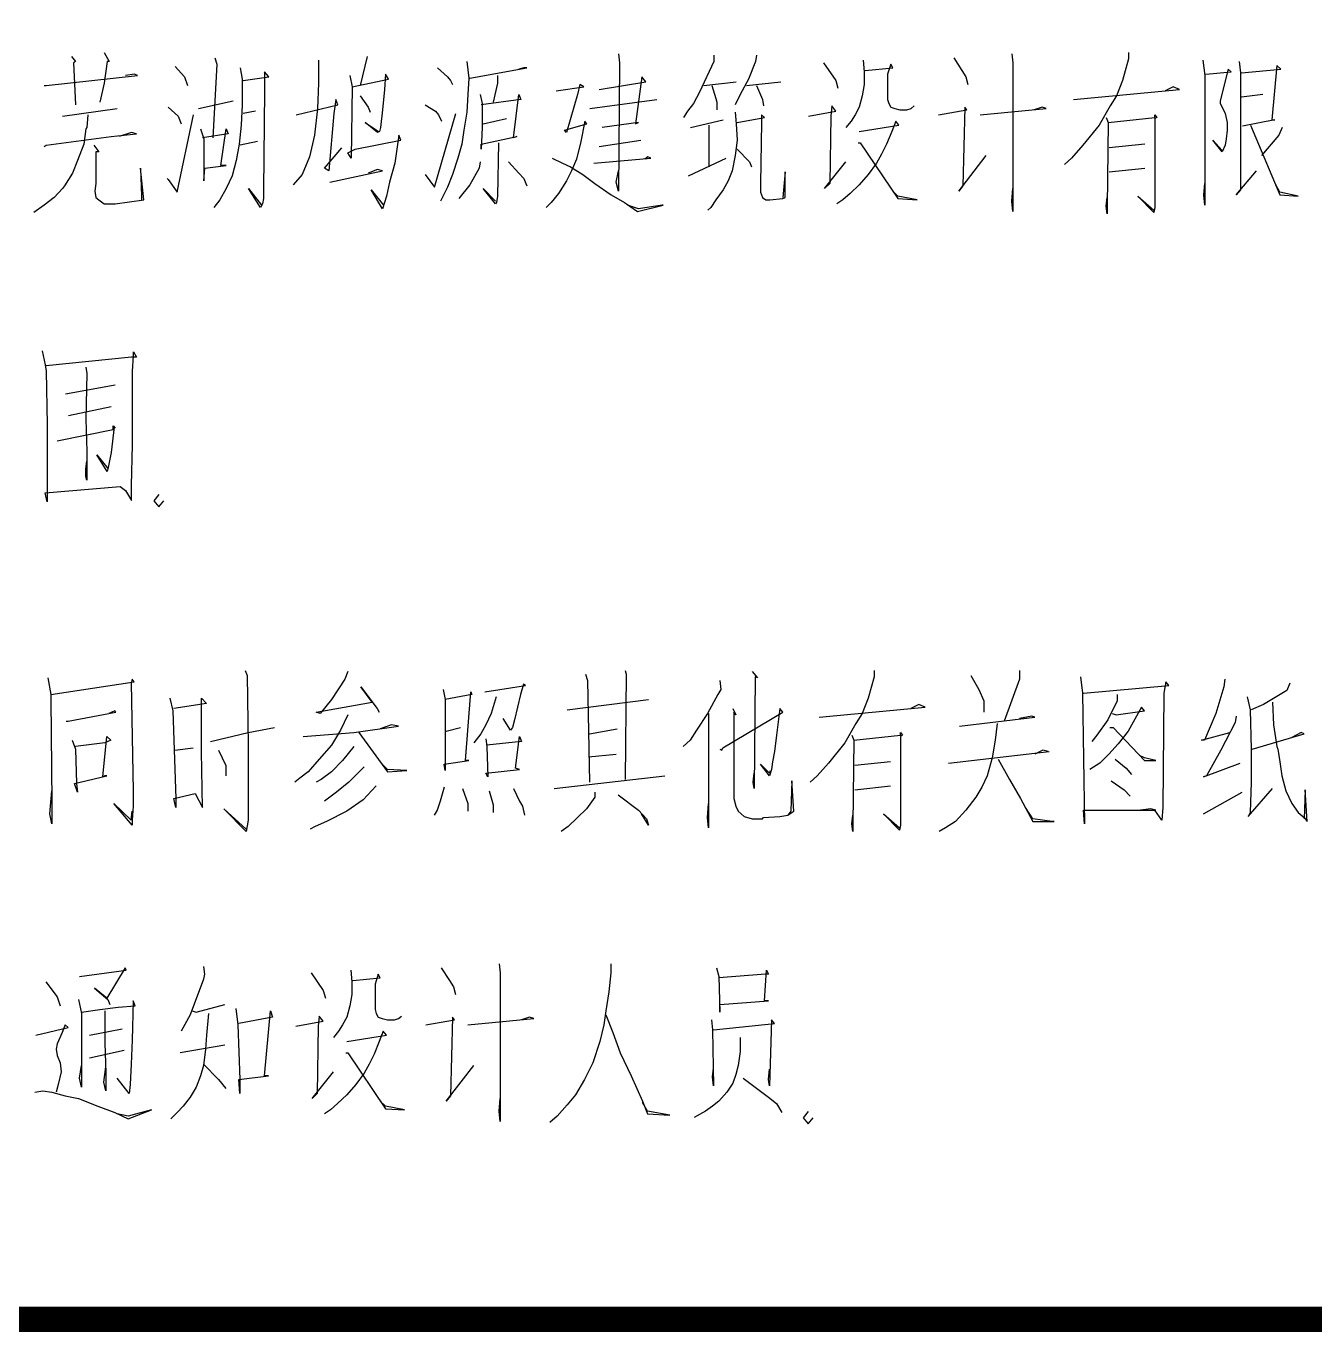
# Model space of a CAD drawing. Extents: x 5412679 to 5683609, y 301830 to 763830.
# Drawn here: x 5662109 to 5663387, y 329808 to 331103 of the extents above; entities that cross this region are included whole.
import ezdxf

# ---------------------------------------------------------------- set-up
doc = ezdxf.new("R2010")
doc.units = 0
doc.header["$LTSCALE"] = 1000
doc.header["$MEASUREMENT"] = 0
doc.layers.add('$dl$', color=255, linetype='Continuous')
doc.layers.add('PUB_TITLE', color=4, linetype='Continuous')

# ---------------------------------------------------------------- blocks, each defined once
blk = doc.blocks.new('sdg456sdhfdgh')
at = {"layer": 'PUB_TITLE'}
for p, q in [((3125405.8, 782326.5), (3125413.9, 782316.4)), ((3125413.9, 782316.4), (3125409.8, 782313.9)), ((3125470.3, 782334), (3125480.4, 782316.4)), ((3125476.4, 782316.4), (3125470.3, 782273.6)), ((3125480.4, 782316.4), (3125476.4, 782316.4)), ((3125690, 782324), (3125694.1, 782311.4)), ((3125895.6, 782318.9), (3125895.6, 782273.6)), ((3125992.4, 782326.5), (3125978.3, 782268.5)), ((3126189.9, 782316.4), (3126194, 782283.6)), ((3126490.3, 782331.5), (3126492.3, 782313.9)), ((3126679.8, 782316.4), (3126651.5, 782255.9)), ((3126679.8, 782329), (3126679.8, 782316.4)), ((3126762.4, 782316.4), (3126748.3, 782281.1)), ((3126764.4, 782329), (3126762.4, 782316.4)), ((3126976.1, 782318.9), (3126978.1, 782296.2)), ((3127155.5, 782324), (3127171.6, 782298.8)), ((3127270.4, 782331.5), (3127272.4, 782313.9)), ((3127502.2, 782321.4), (3127490.1, 782278.6)), ((3127502.2, 782334), (3127502.2, 782321.4)), ((3127649.3, 782318.9), (3127653.4, 782288.7)), ((3127721.9, 782316.4), (3127723.9, 782293.7)), ((3125409.8, 782313.9), (3125413.9, 782230.7)), ((3125530.8, 782291.2), (3125512.6, 782288.7)), ((3125536.8, 782288.7), (3125530.8, 782291.2)), ((3125611.4, 782306.3), (3125629.6, 782286.2)), ((3125694.1, 782311.4), (3125686, 782165.2)), ((3125740.4, 782303.8), (3125744.4, 782281.1)), ((3125788.8, 782296.2), (3125788.8, 782258.4)), ((3125796.9, 782286.2), (3125788.8, 782296.2)), ((3126028.7, 782291.2), (3126026.7, 782261)), ((3126034.7, 782281.1), (3126028.7, 782291.2)), ((3126131.5, 782303.8), (3126151.6, 782286.2)), ((3126196, 782283.6), (3126308.9, 782303.8)), ((3126302.8, 782303.8), (3126292.7, 782301.3)), ((3126308.9, 782303.8), (3126302.8, 782303.8)), ((3126492.3, 782313.9), (3126490.3, 782059.4)), ((3126897.5, 782313.9), (3126921.6, 782278.6)), ((3126978.1, 782296.2), (3126978.1, 782271)), ((3126980.1, 782298.8), (3127034.5, 782303.8)), ((3127030.5, 782311.4), (3127024.4, 782291.2)), ((3127024.4, 782291.2), (3127024.4, 782273.6)), ((3127034.5, 782303.8), (3127030.5, 782311.4)), ((3127171.6, 782298.8), (3127179.7, 782286.2)), ((3127272.4, 782313.9), (3127272.4, 782019.1)), ((3127655.4, 782291.2), (3127705.8, 782296.2)), ((3127699.7, 782301.3), (3127683.6, 782238.3)), ((3127705.8, 782296.2), (3127699.7, 782301.3)), ((3127723.9, 782293.7), (3127723.9, 782061.9)), ((3127725.9, 782293.7), (3127804.5, 782301.3)), ((3127796.5, 782308.8), (3127786.4, 782200.5)), ((3127804.5, 782301.3), (3127796.5, 782308.8)), ((3125351.4, 782268.5), (3125355.4, 782268.5)), ((3125355.4, 782268.5), (3125536.8, 782288.7)), ((3125470.3, 782273.6), (3125462.2, 782235.8)), ((3125629.6, 782286.2), (3125635.6, 782268.5)), ((3125744.4, 782281.1), (3125744.4, 782230.7)), ((3125746.5, 782278.6), (3125796.9, 782286.2)), ((3125895.6, 782273.6), (3125893.6, 782223.2)), ((3125958.1, 782288.7), (3125962.1, 782266)), ((3125962.1, 782266), (3125960.1, 782124.9)), ((3125962.1, 782266), (3126034.7, 782281.1)), ((3126151.6, 782286.2), (3126157.7, 782278.6)), ((3126157.7, 782278.6), (3126161.7, 782271)), ((3126194, 782283.6), (3126191.9, 782250.9)), ((3126250.4, 782273.6), (3126242.3, 782235.8)), ((3126250.4, 782288.7), (3126250.4, 782273.6)), ((3126367.3, 782258.4), (3126421.7, 782266)), ((3126413.7, 782271), (3126409.6, 782250.9)), ((3126421.7, 782266), (3126413.7, 782271)), ((3126452, 782261), (3126544.7, 782276.1)), ((3126536.6, 782286.2), (3126524.5, 782192.9)), ((3126544.7, 782276.1), (3126536.6, 782286.2)), ((3126659.6, 782268.5), (3126724.1, 782276.1)), ((3126675.7, 782268.5), (3126683.8, 782243.3)), ((3126748.3, 782281.1), (3126732.2, 782250.9)), ((3126744.3, 782268.5), (3126812.8, 782276.1)), ((3126764.4, 782268.5), (3126776.5, 782240.8)), ((3126921.6, 782278.6), (3126925.7, 782263.5)), ((3126978.1, 782271), (3126974.1, 782248.4)), ((3127024.4, 782273.6), (3127024.4, 782258.4)), ((3127179.7, 782286.2), (3127183.7, 782271)), ((3127490.1, 782278.6), (3127478, 782248.4)), ((3127590.9, 782266), (3127574.7, 782258.4)), ((3127603, 782261), (3127590.9, 782266)), ((3127653.4, 782288.7), (3127653.4, 782031.7)), ((3125657.8, 782223.2), (3125726.3, 782238.3)), ((3125788.8, 782258.4), (3125786.8, 782061.9)), ((3125929.9, 782240.8), (3125925.9, 782213.1)), ((3125933.9, 782230.7), (3125929.9, 782240.8)), ((3125978.3, 782248.4), (3125994.4, 782225.7)), ((3126026.7, 782261), (3126022.6, 782220.6)), ((3126191.9, 782250.9), (3126189.9, 782215.6)), ((3126216.1, 782250.9), (3126220.2, 782233.2)), ((3126296.8, 782240.8), (3126218.1, 782230.7)), ((3126282.7, 782165.2), (3126292.7, 782250.9)), ((3126292.7, 782250.9), (3126296.8, 782240.8)), ((3126409.6, 782250.9), (3126387.5, 782175.3)), ((3126433.8, 782223.2), (3126566.9, 782240.8)), ((3126651.5, 782255.9), (3126639.4, 782233.2)), ((3126683.8, 782243.3), (3126685.8, 782235.8)), ((3126732.2, 782250.9), (3126722.1, 782230.7)), ((3126776.5, 782240.8), (3126778.5, 782228.2)), ((3126974.1, 782248.4), (3126968, 782225.7)), ((3127024.4, 782258.4), (3127024.4, 782240.8)), ((3127024.4, 782240.8), (3127026.5, 782233.2)), ((3127393.3, 782240.8), (3127603, 782261)), ((3127478, 782248.4), (3127465.9, 782228.2)), ((3127683.6, 782238.3), (3127683.6, 782233.2)), ((3127768.3, 782250.9), (3127725.9, 782245.8)), ((3125387.7, 782208), (3125496.5, 782223.2)), ((3125597.3, 782225.7), (3125617.5, 782208)), ((3125744.4, 782230.7), (3125742.4, 782190.4)), ((3125770.7, 782218.1), (3125746.5, 782213.1)), ((3125851.3, 782210.6), (3125933.9, 782230.7)), ((3125893.6, 782223.2), (3125887.6, 782170.3)), ((3125925.9, 782213.1), (3125915.8, 782099.7)), ((3125994.4, 782225.7), (3125998.4, 782215.6)), ((3126022.6, 782220.6), (3126018.6, 782185.4)), ((3126107.3, 782230.7), (3126127.4, 782218.1)), ((3126125.4, 782066.9), (3126167.8, 782213.1)), ((3126127.4, 782218.1), (3126133.5, 782210.6)), ((3126189.9, 782215.6), (3126183.9, 782180.3)), ((3126220.2, 782233.2), (3126220.2, 782185.4)), ((3126627.3, 782218.1), (3126619.3, 782205.5)), ((3126639.4, 782233.2), (3126627.3, 782218.1)), ((3126685.8, 782235.8), (3126685.8, 782220.6)), ((3126722.1, 782215.6), (3126724.1, 782192.9)), ((3126867.2, 782208), (3126921.6, 782218.1)), ((3126913.6, 782228.2), (3126911.6, 782208)), ((3126921.6, 782218.1), (3126913.6, 782228.2)), ((3126968, 782225.7), (3126959.9, 782210.6)), ((3127026.5, 782233.2), (3127030.5, 782225.7)), ((3127030.5, 782225.7), (3127038.6, 782223.2)), ((3127038.6, 782223.2), (3127048.6, 782220.6)), ((3127048.6, 782220.6), (3127062.7, 782220.6)), ((3127062.7, 782220.6), (3127070.8, 782223.2)), ((3127070.8, 782223.2), (3127076.9, 782228.2)), ((3127125.2, 782210.6), (3127181.7, 782220.6)), ((3127177.6, 782225.7), (3127173.6, 782069.5)), ((3127181.7, 782220.6), (3127177.6, 782225.7)), ((3127207.9, 782210.6), (3127338.9, 782223.2)), ((3127330.8, 782225.7), (3127314.7, 782220.6)), ((3127338.9, 782223.2), (3127330.8, 782225.7)), ((3127465.9, 782228.2), (3127443.7, 782190.4)), ((3127683.6, 782233.2), (3127687.6, 782225.7)), ((3127687.6, 782225.7), (3127693.7, 782213.1)), ((3127693.7, 782213.1), (3127697.7, 782195.4)), ((3125438.1, 782210.6), (3125436, 782185.4)), ((3125615.4, 782056.9), (3125647.7, 782210.6)), ((3125617.5, 782208), (3125623.5, 782192.9)), ((3125742.4, 782190.4), (3125738.4, 782152.6)), ((3125988.4, 782195.4), (3126014.6, 782177.8)), ((3126012.5, 782175.3), (3125988.4, 782195.4)), ((3126133.5, 782210.6), (3126139.5, 782198)), ((3126222.2, 782192.9), (3126268.5, 782203)), ((3126383.4, 782180.3), (3126427.8, 782192.9)), ((3126423.8, 782198), (3126415.7, 782157.7)), ((3126427.8, 782192.9), (3126423.8, 782198)), ((3126530.6, 782195.4), (3126458, 782185.4)), ((3126524.5, 782192.9), (3126530.6, 782195.4)), ((3126633.4, 782185.4), (3126697.9, 782200.5)), ((3126669.7, 782190.4), (3126669.7, 782107.3)), ((3126724.1, 782192.9), (3126726.1, 782160.2)), ((3126726.1, 782195.4), (3126780.5, 782205.5)), ((3126774.5, 782195.4), (3126772.5, 782074.5)), ((3126774.5, 782210.6), (3126774.5, 782195.4)), ((3126780.5, 782205.5), (3126774.5, 782210.6)), ((3126911.6, 782208), (3126909.6, 782074.5)), ((3126951.9, 782198), (3126941.8, 782185.4)), ((3126959.9, 782210.6), (3126951.9, 782198)), ((3126968, 782177.8), (3127046.6, 782190.4)), ((3127040.6, 782198), (3127032.5, 782177.8)), ((3127046.6, 782190.4), (3127040.6, 782198)), ((3127443.7, 782190.4), (3127411.5, 782150.1)), ((3127457.8, 782205.5), (3127461.9, 782195.4)), ((3127461.9, 782195.4), (3127459.9, 782029.1)), ((3127461.9, 782195.4), (3127554.6, 782205.5)), ((3127554.6, 782210.6), (3127558.6, 782205.5)), ((3127554.6, 782205.5), (3127554.6, 782210.6)), ((3127558.6, 782205.5), (3127554.6, 782203)), ((3127554.6, 782203), (3127554.6, 782026.6)), ((3127697.7, 782195.4), (3127697.7, 782180.3)), ((3127792.4, 782200.5), (3127727.9, 782187.9)), ((3127744.1, 782190.4), (3127802.5, 782051.8)), ((3127786.4, 782200.5), (3127792.4, 782200.5)), ((3125355.4, 782150.1), (3125484.4, 782167.7)), ((3125434, 782182.8), (3125430, 782152.6)), ((3125436, 782185.4), (3125434, 782182.8)), ((3125484.4, 782167.7), (3125534.8, 782172.8)), ((3125524.7, 782175.3), (3125500.5, 782167.7)), ((3125534.8, 782172.8), (3125524.7, 782175.3)), ((3125661.8, 782182.8), (3125667.9, 782162.7)), ((3125716.2, 782172.8), (3125665.8, 782165.2)), ((3125667.9, 782162.7), (3125667.9, 782079.5)), ((3125702.1, 782109.8), (3125712.2, 782182.8)), ((3125712.2, 782182.8), (3125716.2, 782172.8)), ((3125887.6, 782170.3), (3125877.5, 782127.4)), ((3125968.2, 782142.5), (3126058.9, 782160.2)), ((3126016.6, 782177.8), (3126012.5, 782175.3)), ((3126018.6, 782185.4), (3126016.6, 782177.8)), ((3126054.9, 782170.3), (3126046.8, 782114.8)), ((3126058.9, 782160.2), (3126054.9, 782170.3)), ((3126183.9, 782180.3), (3126179.9, 782152.6)), ((3126220.2, 782185.4), (3126218.1, 782142.5)), ((3126218.1, 782152.6), (3126288.7, 782167.7)), ((3126288.7, 782167.7), (3126282.7, 782165.2)), ((3126387.5, 782175.3), (3126383.4, 782180.3)), ((3126452, 782147.6), (3126534.6, 782160.2)), ((3126726.1, 782160.2), (3126722.1, 782129.9)), ((3127032.5, 782177.8), (3127022.4, 782152.6)), ((3127669.5, 782160.2), (3127687.6, 782140)), ((3127687.6, 782137.5), (3127669.5, 782160.2)), ((3127695.7, 782162.7), (3127693.7, 782150.1)), ((3127697.7, 782180.3), (3127695.7, 782162.7)), ((3127800.5, 782170.3), (3127766.2, 782129.9)), ((3127806.6, 782185.4), (3127800.5, 782170.3)), ((3125351.4, 782147.6), (3125355.4, 782150.1)), ((3125430, 782152.6), (3125417.9, 782119.9)), ((3125450.1, 782150.1), (3125460.2, 782137.5)), ((3125454.2, 782137.5), (3125454.2, 782079.5)), ((3125460.2, 782137.5), (3125454.2, 782137.5)), ((3125738.4, 782152.6), (3125732.4, 782119.9)), ((3125774.7, 782157.7), (3125740.4, 782150.1)), ((3125907.7, 782104.7), (3125942, 782145.1)), ((3125954.1, 782135), (3125968.2, 782142.5)), ((3125960.1, 782124.9), (3125954.1, 782135)), ((3126179.9, 782152.6), (3126171.8, 782124.9)), ((3126218.1, 782142.5), (3126218.1, 782152.6)), ((3126252.4, 782155.1), (3126250.4, 782049.3)), ((3126415.7, 782157.7), (3126407.6, 782122.4)), ((3126726.1, 782142.5), (3126750.3, 782117.3)), ((3126966, 782155.1), (3126970, 782155.1)), ((3126970, 782155.1), (3127044.6, 782044.3)), ((3127022.4, 782152.6), (3127012.4, 782132.5)), ((3127411.5, 782150.1), (3127389.3, 782124.9)), ((3127534.4, 782152.6), (3127463.9, 782145.1)), ((3127693.7, 782150.1), (3127687.6, 782137.5)), ((3125417.9, 782119.9), (3125407.8, 782094.7)), ((3125669.9, 782104.7), (3125712.2, 782109.8)), ((3125712.2, 782109.8), (3125702.1, 782109.8)), ((3125732.4, 782119.9), (3125724.3, 782089.6)), ((3125877.5, 782127.4), (3125863.4, 782092.1)), ((3126046.8, 782114.8), (3126036.7, 782077)), ((3126171.8, 782124.9), (3126161.7, 782092.1)), ((3126216.1, 782117.3), (3126214.1, 782104.7)), ((3126272.6, 782117.3), (3126292.7, 782094.7)), ((3126359.3, 782124.9), (3126379.4, 782114.8)), ((3126379.4, 782114.8), (3126395.5, 782107.3)), ((3126407.6, 782122.4), (3126397.6, 782099.7)), ((3126441.9, 782114.8), (3126554.8, 782124.9)), ((3126548.7, 782127.4), (3126542.7, 782122.4)), ((3126554.8, 782124.9), (3126548.7, 782127.4)), ((3126629.4, 782089.6), (3126703.9, 782124.9)), ((3126722.1, 782129.9), (3126716, 782099.7)), ((3126750.3, 782117.3), (3126754.3, 782107.3)), ((3126899.5, 782064.4), (3126941.8, 782117.3)), ((3127002.3, 782114.8), (3126986.1, 782092.1)), ((3127012.4, 782132.5), (3127002.3, 782114.8)), ((3127165.6, 782059.4), (3127220, 782129.9)), ((3127389.3, 782124.9), (3127375.2, 782112.3)), ((3125407.8, 782094.7), (3125391.7, 782069.5)), ((3125542.9, 782104.7), (3125544.9, 782049.3)), ((3125548.9, 782041.7), (3125542.9, 782104.7)), ((3125595.3, 782084.6), (3125597.3, 782082.1)), ((3125597.3, 782082.1), (3125615.4, 782056.9)), ((3125667.9, 782079.5), (3125669.9, 782104.7)), ((3125724.3, 782089.6), (3125712.2, 782064.4)), ((3125863.4, 782092.1), (3125845.2, 782072)), ((3125915.8, 782099.7), (3125907.7, 782104.7)), ((3125917.8, 782077), (3126022.6, 782099.7)), ((3126012.5, 782102.2), (3125994.4, 782094.7)), ((3126022.6, 782099.7), (3126012.5, 782102.2)), ((3126107.3, 782092.1), (3126125.4, 782066.9)), ((3126161.7, 782092.1), (3126151.6, 782066.9)), ((3126214.1, 782104.7), (3126196, 782072)), ((3126292.7, 782094.7), (3126302.8, 782084.6)), ((3126302.8, 782084.6), (3126306.8, 782074.5)), ((3126397.6, 782099.7), (3126387.5, 782079.5)), ((3126395.5, 782107.3), (3126419.7, 782092.1)), ((3126419.7, 782092.1), (3126443.9, 782074.5)), ((3126486.2, 782077), (3126490.3, 782099.7)), ((3126716, 782099.7), (3126708, 782079.5)), ((3126820.9, 782097.2), (3126816.8, 782046.8)), ((3126820.9, 782046.8), (3126820.9, 782097.2)), ((3126986.1, 782092.1), (3126968, 782072)), ((3127463.9, 782097.2), (3127534.4, 782104.7)), ((3127715.9, 782051.8), (3127756.2, 782099.7)), ((3125387.7, 782064.4), (3125371.5, 782046.8)), ((3125391.7, 782069.5), (3125387.7, 782064.4)), ((3125454.2, 782074.5), (3125452.2, 782059.4)), ((3125452.2, 782059.4), (3125454.2, 782046.8)), ((3125454.2, 782079.5), (3125454.2, 782074.5)), ((3125712.2, 782064.4), (3125700.1, 782041.7)), ((3125756.5, 782064.4), (3125782.7, 782031.7)), ((3125780.7, 782026.6), (3125756.5, 782064.4)), ((3125786.8, 782061.9), (3125786.8, 782044.3)), ((3126000.4, 782061.9), (3126024.6, 782031.7)), ((3126022.6, 782024.1), (3126000.4, 782061.9)), ((3126036.7, 782077), (3126030.7, 782049.3)), ((3126151.6, 782066.9), (3126137.5, 782039.2)), ((3126196, 782072), (3126173.8, 782044.3)), ((3126222.2, 782064.4), (3126246.4, 782039.2)), ((3126246.4, 782034.2), (3126222.2, 782064.4)), ((3126306.8, 782074.5), (3126308.9, 782069.5)), ((3126387.5, 782079.5), (3126371.3, 782054.3)), ((3126443.9, 782074.5), (3126476.2, 782051.8)), ((3126490.3, 782059.4), (3126486.2, 782077)), ((3126697.9, 782061.9), (3126683.8, 782041.7)), ((3126708, 782079.5), (3126697.9, 782061.9)), ((3126772.5, 782074.5), (3126772.5, 782056.9)), ((3126772.5, 782056.9), (3126776.5, 782046.8)), ((3126909.6, 782074.5), (3126899.5, 782064.4)), ((3126968, 782072), (3126949.9, 782054.3)), ((3127044.6, 782049.3), (3127034.5, 782059.4)), ((3127173.6, 782069.5), (3127165.6, 782059.4)), ((3127270.4, 782039.2), (3127272.4, 782064.4)), ((3127651.3, 782051.8), (3127653.4, 782074.5)), ((3127723.9, 782061.9), (3127715.9, 782051.8)), ((3127802.5, 782056.9), (3127794.5, 782072)), ((3127838.8, 782049.3), (3127802.5, 782056.9)), ((3125351.4, 782031.7), (3125331.2, 782016.6)), ((3125371.5, 782046.8), (3125351.4, 782031.7)), ((3125454.2, 782046.8), (3125460.2, 782041.7)), ((3125460.2, 782041.7), (3125470.3, 782034.2)), ((3125470.3, 782034.2), (3125492.5, 782034.2)), ((3125492.5, 782034.2), (3125548.9, 782041.7)), ((3125544.9, 782049.3), (3125544.9, 782041.7)), ((3125700.1, 782041.7), (3125688, 782026.6)), ((3125784.8, 782034.2), (3125780.7, 782026.6)), ((3125786.8, 782044.3), (3125784.8, 782034.2)), ((3126030.7, 782049.3), (3126022.6, 782024.1)), ((3126248.4, 782036.7), (3126246.4, 782034.2)), ((3126250.4, 782049.3), (3126248.4, 782036.7)), ((3126357.2, 782036.7), (3126347.2, 782026.6)), ((3126371.3, 782054.3), (3126357.2, 782036.7)), ((3126476.2, 782051.8), (3126502.4, 782036.7)), ((3126502.4, 782036.7), (3126506.4, 782034.2)), ((3126506.4, 782034.2), (3126528.6, 782019.1)), ((3126530.6, 782024.1), (3126508.4, 782031.7)), ((3126528.6, 782019.1), (3126579, 782031.7)), ((3126577, 782031.7), (3126530.6, 782024.1)), ((3126579, 782031.7), (3126577, 782031.7)), ((3126683.8, 782041.7), (3126673.7, 782026.6)), ((3126776.5, 782046.8), (3126782.6, 782041.7)), ((3126782.6, 782041.7), (3126790.6, 782041.7)), ((3126790.6, 782041.7), (3126816.8, 782044.3)), ((3126816.8, 782044.3), (3126820.9, 782046.8)), ((3126935.8, 782041.7), (3126923.7, 782034.2)), ((3126949.9, 782054.3), (3126935.8, 782041.7)), ((3127082.9, 782041.7), (3127044.6, 782049.3)), ((3127044.6, 782044.3), (3127082.9, 782041.7)), ((3127272.4, 782019.1), (3127270.4, 782039.2)), ((3127457.8, 782029.1), (3127459.9, 782046.8)), ((3127520.3, 782049.3), (3127552.6, 782021.6)), ((3127552.6, 782016.6), (3127520.3, 782049.3)), ((3127653.4, 782031.7), (3127651.3, 782051.8)), ((3127802.5, 782051.8), (3127838.8, 782049.3)), ((3126673.7, 782026.6), (3126667.7, 782021.6)), ((3127459.9, 782014), (3127457.8, 782029.1)), ((3127459.9, 782029.1), (3127459.9, 782014)), ((3127554.6, 782026.6), (3127552.6, 782016.6)), ((3125347.3, 781742.6), (3125353.4, 781714.9)), ((3125524.7, 781730), (3125355.4, 781712.4)), ((3125534.8, 781730), (3125524.7, 781730)), ((3125526.7, 781702.3), (3125528.8, 781732.5)), ((3125528.8, 781740.1), (3125534.8, 781730)), ((3125528.8, 781732.5), (3125528.8, 781740.1)), ((3125353.4, 781714.9), (3125355.4, 781702.3)), ((3125355.4, 781702.3), (3125357.4, 781596.5)), ((3125434, 781709.9), (3125436, 781697.3)), ((3125436, 781697.3), (3125434, 781606.5)), ((3125526.7, 781624.2), (3125526.7, 781702.3)), ((3125393.7, 781656.9), (3125492.5, 781674.6)), ((3125399.8, 781614.1), (3125484.4, 781631.7)), ((3125526.7, 781556.2), (3125526.7, 781624.2)), ((3125357.4, 781596.5), (3125357.4, 781518.4)), ((3125434, 781606.5), (3125436, 781543.6)), ((3125490.5, 781591.4), (3125484.4, 781541)), ((3125488.4, 781593.9), (3125492.5, 781588.9)), ((3125488.4, 781586.4), (3125488.4, 781593.9)), ((3125492.5, 781588.9), (3125490.5, 781591.4)), ((3125377.6, 781563.7), (3125488.4, 781586.4)), ((3125436, 781543.6), (3125436, 781485.6)), ((3125484.4, 781541), (3125478.4, 781510.8)), ((3125524.7, 781475.5), (3125526.7, 781556.2)), ((3125357.4, 781518.4), (3125357.4, 781442.8)), ((3125434, 781508.3), (3125436, 781523.4)), ((3125456.2, 781536), (3125478.4, 781508.3)), ((3125476.4, 781503.2), (3125456.2, 781536)), ((3125434, 781493.2), (3125434, 781508.3)), ((3125436, 781485.6), (3125434, 781493.2)), ((3125478.4, 781510.8), (3125476.4, 781503.2)), ((3125353.4, 781460.4), (3125502.6, 781473)), ((3125357.4, 781442.8), (3125353.4, 781460.4)), ((3125502.6, 781473), (3125512.6, 781465.4)), ((3125512.6, 781465.4), (3125524.7, 781445.3)), ((3125524.7, 781445.3), (3125524.7, 781475.5)), ((3125578.9, 781457.3), (3125569.1, 781445)), ((3125569.1, 781445), (3125578.9, 781432.7)), ((3125578.9, 781432.7), (3125588.8, 781445)), ((3125750, 781108.5), (3125754.1, 781098.5)), ((3125754.1, 781098.5), (3125756.1, 780959.9)), ((3125953.6, 781106), (3125947.6, 781090.9)), ((3126425.3, 781101), (3126429.3, 781088.4)), ((3126503.9, 781108.5), (3126505.9, 781101)), ((3126505.9, 781101), (3126503.9, 780891.8)), ((3126755.9, 781106), (3126766, 781093.4)), ((3126997.8, 781108.5), (3126997.8, 781095.9)), ((3127189.3, 781098.5), (3127205.4, 781070.7)), ((3127286, 781108.5), (3127286, 781090.9)), ((3125359, 781093.4), (3125365, 781060.7)), ((3125365, 781060.7), (3125530.3, 781085.9)), ((3125526.3, 781090.9), (3125524.3, 781083.3)), ((3125524.3, 781083.3), (3125528.3, 780869.2)), ((3125530.3, 781085.9), (3125526.3, 781090.9)), ((3125947.6, 781090.9), (3125921.4, 781050.6)), ((3125979.8, 781075.8), (3126012.1, 781032.9)), ((3126002, 781045.5), (3125979.8, 781075.8)), ((3126225.7, 781065.7), (3126306.4, 781078.3)), ((3126302.3, 781080.8), (3126296.3, 781060.7)), ((3126306.4, 781078.3), (3126302.3, 781080.8)), ((3126429.3, 781088.4), (3126433.4, 780886.8)), ((3126691.4, 781088.4), (3126693.4, 781070.7)), ((3126761.9, 781095.9), (3126759.9, 780874.2)), ((3126766, 781093.4), (3126761.9, 781095.9)), ((3126997.8, 781095.9), (3126985.7, 781053.1)), ((3127286, 781090.9), (3127255.8, 781007.7)), ((3127407, 781095.9), (3127411, 781063.2)), ((3127413, 781063.2), (3127582.3, 781078.3)), ((3127576.3, 781085.9), (3127572.3, 781063.2)), ((3127582.3, 781078.3), (3127576.3, 781085.9)), ((3127691.2, 781075.8), (3127675.1, 781022.9)), ((3127693.2, 781090.9), (3127691.2, 781075.8)), ((3127822.2, 781083.3), (3127816.2, 781068.2)), ((3125365, 781060.7), (3125365, 781050.6)), ((3125365, 781050.6), (3125367, 780846.5)), ((3125600.9, 781053.1), (3125606.9, 781027.9)), ((3125663.3, 781053.1), (3125673.4, 781043)), ((3125663.3, 780947.3), (3125663.3, 781053.1)), ((3125921.4, 781050.6), (3125899.2, 781022.9)), ((3126143.1, 781070.7), (3126147.1, 781050.6)), ((3126199.5, 781060.7), (3126147.1, 781050.6)), ((3126147.1, 781050.6), (3126147.1, 780977.5)), ((3126187.4, 780929.6), (3126197.5, 781065.7)), ((3126197.5, 781065.7), (3126199.5, 781060.7)), ((3126247.9, 781055.6), (3126237.8, 781022.9)), ((3126296.3, 781060.7), (3126284.2, 781010.3)), ((3126389, 781030.4), (3126550.3, 781050.6)), ((3126687.3, 781060.7), (3126667.2, 781022.9)), ((3126693.4, 781070.7), (3126687.3, 781060.7)), ((3126985.7, 781053.1), (3126973.6, 781022.9)), ((3127205.4, 781070.7), (3127215.5, 781048.1)), ((3127215.5, 781048.1), (3127215.5, 781025.4)), ((3127411, 781063.2), (3127415, 780803.7)), ((3127479.5, 781048.1), (3127461.4, 781010.3)), ((3127479.5, 781060.7), (3127479.5, 781048.1)), ((3127572.3, 781063.2), (3127570.2, 780836.4)), ((3127737.6, 781055.6), (3127743.6, 781030.4)), ((3127816.2, 781068.2), (3127769.8, 781040.5)), ((3125399.3, 781007.7), (3125494, 781025.4)), ((3125492, 781027.9), (3125479.9, 781022.9)), ((3125494, 781025.4), (3125492, 781027.9)), ((3125606.9, 781027.9), (3125613, 780854)), ((3125673.4, 781043), (3125608.9, 781032.9)), ((3125891.1, 781025.4), (3126002, 781045.5)), ((3125899.2, 781022.9), (3125891.1, 781025.4)), ((3125953.6, 781020.3), (3125939.5, 780990.1)), ((3126012.1, 781032.9), (3126016.1, 781025.4)), ((3126237.8, 781022.9), (3126227.8, 781000.2)), ((3126667.2, 781022.9), (3126645, 780990.1)), ((3126669.2, 781022.9), (3126669.2, 780796.1)), ((3126697.4, 780954.8), (3126816.4, 781025.4)), ((3126717.6, 781032.9), (3126723.6, 781020.3)), ((3126719.6, 781025.4), (3126719.6, 780871.7)), ((3126723.6, 781020.3), (3126719.6, 781025.4)), ((3126810.3, 781032.9), (3126804.3, 780980)), ((3126816.4, 781025.4), (3126810.3, 781032.9)), ((3126888.9, 781015.3), (3127098.6, 781035.5)), ((3126973.6, 781022.9), (3126961.5, 781002.7)), ((3127086.5, 781040.5), (3127070.3, 781032.9)), ((3127098.6, 781035.5), (3127086.5, 781040.5)), ((3127469.5, 781022.9), (3127477.5, 781020.3)), ((3127477.5, 781020.3), (3127534, 781027.9)), ((3127527.9, 781035.5), (3127501.7, 780987.6)), ((3127534, 781027.9), (3127527.9, 781035.5)), ((3127675.1, 781022.9), (3127652.9, 780970)), ((3127743.6, 781030.4), (3127745.6, 780952.3)), ((3127769.8, 781040.5), (3127745.6, 781030.4)), ((3127787.9, 781045.5), (3127790, 781000.2)), ((3125395.3, 781007.7), (3125399.3, 781007.7)), ((3125756.1, 780985.1), (3125808.5, 780995.1)), ((3125965.7, 780985.1), (3126054.4, 780997.7)), ((3126040.3, 781000.2), (3126018.1, 780992.6)), ((3126054.4, 780997.7), (3126040.3, 781000.2)), ((3126149.1, 780987.6), (3126177.4, 780995.1)), ((3126227.8, 781000.2), (3126217.7, 780982.5)), ((3126276.1, 780990.1), (3126262, 781012.8)), ((3126280.2, 780995.1), (3126276.1, 780990.1)), ((3126284.2, 781010.3), (3126280.2, 780995.1)), ((3126961.5, 781002.7), (3126939.3, 780964.9)), ((3127167.1, 780997.7), (3127316.3, 781015.3)), ((3127241.7, 781002.7), (3127237.6, 780970)), ((3127310.2, 781017.8), (3127286, 781012.8)), ((3127316.3, 781015.3), (3127310.2, 781017.8)), ((3127461.4, 781010.3), (3127439.2, 780980)), ((3127465.4, 780995.1), (3127471.5, 780995.1)), ((3127471.5, 780995.1), (3127534, 780929.6)), ((3127713.4, 781005.2), (3127685.1, 780949.8)), ((3127715.4, 781017.8), (3127713.4, 781005.2)), ((3127790, 781000.2), (3127796, 780957.4)), ((3125407.3, 780970), (3125413.4, 780952.3)), ((3125467.8, 780896.9), (3125475.9, 780977.5)), ((3125483.9, 780970), (3125471.9, 780964.9)), ((3125475.9, 780977.5), (3125483.9, 780970)), ((3125681.5, 780967.4), (3125756.1, 780985.1)), ((3125864.9, 780977.5), (3125965.7, 780985.1)), ((3125939.5, 780990.1), (3125921.4, 780959.9)), ((3125975.8, 780985.1), (3126032.2, 780907)), ((3126147.1, 780977.5), (3126147.1, 780909.5)), ((3126217.7, 780982.5), (3126203.6, 780964.9)), ((3126227.8, 780972.5), (3126229.8, 780957.4)), ((3126286.2, 780914.5), (3126294.3, 780977.5)), ((3126294.3, 780977.5), (3126298.3, 780967.4)), ((3126433.4, 780982.5), (3126487.8, 780992.6)), ((3126632.9, 780970), (3126618.8, 780957.4)), ((3126645, 780990.1), (3126632.9, 780970)), ((3126804.3, 780980), (3126800.2, 780947.3)), ((3126953.4, 780980), (3126957.5, 780970)), ((3126957.5, 780970), (3126955.4, 780803.7)), ((3126957.5, 780970), (3127050.2, 780980)), ((3127050.2, 780985.1), (3127054.2, 780980)), ((3127050.2, 780980), (3127050.2, 780985.1)), ((3127054.2, 780980), (3127050.2, 780977.5)), ((3127050.2, 780977.5), (3127050.2, 780801.1)), ((3127237.6, 780970), (3127231.6, 780934.7)), ((3127439.2, 780980), (3127429.1, 780967.4)), ((3127501.7, 780987.6), (3127481.6, 780962.4)), ((3127646.8, 780970), (3127703.3, 780985.1)), ((3127652.9, 780970), (3127646.8, 780970)), ((3127747.6, 780952.3), (3127850.4, 780982.5)), ((3127844.4, 780985.1), (3127826.2, 780975)), ((3127850.4, 780982.5), (3127844.4, 780985.1)), ((3125471.9, 780964.9), (3125413.4, 780957.4)), ((3125413.4, 780952.3), (3125415.4, 780884.3)), ((3125610.9, 780949.8), (3125647.2, 780954.8)), ((3125665.4, 780836.4), (3125663.3, 780947.3)), ((3125697.6, 780949.8), (3125711.7, 780919.6)), ((3125756.1, 780959.9), (3125756.1, 780874.2)), ((3125921.4, 780959.9), (3125897.2, 780932.2)), ((3125965.7, 780957.4), (3125943.5, 780929.6)), ((3126298.3, 780967.4), (3126229.8, 780959.9)), ((3126229.8, 780957.4), (3126231.8, 780896.9)), ((3126431.3, 780937.2), (3126485.8, 780942.2)), ((3126691.4, 780952.3), (3126695.4, 780949.8)), ((3126695.4, 780949.8), (3126697.4, 780954.8)), ((3126800.2, 780947.3), (3126796.2, 780927.1)), ((3126939.3, 780964.9), (3126907.1, 780924.6)), ((3127144.9, 780924.6), (3127344.5, 780947.3)), ((3127332.4, 780949.8), (3127316.3, 780942.2)), ((3127342.5, 780947.3), (3127332.4, 780949.8)), ((3127463.4, 780942.2), (3127445.3, 780924.6)), ((3127481.6, 780962.4), (3127463.4, 780942.2)), ((3127685.1, 780949.8), (3127656.9, 780899.4)), ((3127745.6, 780952.3), (3127745.6, 780886.8)), ((3127796, 780957.4), (3127798, 780952.3)), ((3127798, 780952.3), (3127802.1, 780927.1)), ((3125711.7, 780919.6), (3125711.7, 780899.4)), ((3125897.2, 780932.2), (3125875, 780907)), ((3125943.5, 780929.6), (3125921.4, 780907)), ((3125985.9, 780917), (3125955.6, 780886.8)), ((3126032.2, 780912), (3126020.1, 780924.6)), ((3126145.1, 780922.1), (3126193.5, 780929.6)), ((3126147.1, 780909.5), (3126145.1, 780922.1)), ((3126193.5, 780929.6), (3126187.4, 780929.6)), ((3126772, 780922.1), (3126790.2, 780904.4)), ((3126790.2, 780899.4), (3126772, 780922.1)), ((3126796.2, 780927.1), (3126794.2, 780912)), ((3126907.1, 780924.6), (3126884.9, 780899.4)), ((3127030, 780927.1), (3126959.5, 780919.6)), ((3127231.6, 780934.7), (3127221.5, 780899.4)), ((3127243.7, 780932.2), (3127265.9, 780891.8)), ((3127445.3, 780924.6), (3127425.1, 780912)), ((3127475.5, 780932.2), (3127497.7, 780914.5)), ((3127534, 780934.7), (3127523.9, 780939.7)), ((3127556.1, 780929.6), (3127534, 780934.7)), ((3127534, 780929.6), (3127556.1, 780929.6)), ((3127650.9, 780896.9), (3127723.4, 780924.6)), ((3127802.1, 780927.1), (3127806.1, 780899.4)), ((3125411.4, 780884.3), (3125475.9, 780899.4)), ((3125471.9, 780899.4), (3125467.8, 780896.9)), ((3125475.9, 780899.4), (3125471.9, 780899.4)), ((3125858.9, 780894.4), (3125848.8, 780886.8)), ((3125875, 780907), (3125858.9, 780894.4)), ((3125901.2, 780891.8), (3125891.1, 780886.8)), ((3125921.4, 780907), (3125901.2, 780891.8)), ((3126070.5, 780909.5), (3126032.2, 780912)), ((3126032.2, 780907), (3126070.5, 780909.5)), ((3126227.8, 780904.4), (3126294.3, 780912)), ((3126231.8, 780896.9), (3126227.8, 780904.4)), ((3126294.3, 780912), (3126286.2, 780914.5)), ((3126362.8, 780874.2), (3126582.5, 780899.4)), ((3126757.9, 780886.8), (3126759.9, 780904.4)), ((3126794.2, 780912), (3126790.2, 780899.4)), ((3126790.2, 780904.4), (3126792.2, 780909.5)), ((3126884.9, 780899.4), (3126870.8, 780886.8)), ((3127221.5, 780899.4), (3127211.4, 780876.7)), ((3127265.9, 780891.8), (3127288, 780854)), ((3127497.7, 780914.5), (3127507.8, 780901.9)), ((3127656.9, 780899.4), (3127650.9, 780896.9)), ((3127806.1, 780899.4), (3127814.2, 780869.2)), ((3125363, 780823.8), (3125367, 780869.2)), ((3125417.4, 780866.6), (3125411.4, 780884.3)), ((3125415.4, 780884.3), (3125417.4, 780866.6)), ((3125528.3, 780869.2), (3125528.3, 780861.6)), ((3125756.1, 780874.2), (3125756.1, 780811.2)), ((3125931.4, 780866.6), (3125907.3, 780849)), ((3125955.6, 780886.8), (3125931.4, 780866.6)), ((3126010.1, 780879.2), (3125983.9, 780851.5)), ((3126145.1, 780876.7), (3126137, 780849)), ((3126181.4, 780874.2), (3126191.5, 780844)), ((3126233.8, 780869.2), (3126241.9, 780841.4)), ((3126282.2, 780874.2), (3126294.3, 780849)), ((3126443.4, 780866.6), (3126443.4, 780856.6)), ((3126719.6, 780871.7), (3126719.6, 780854)), ((3126759.9, 780874.2), (3126757.9, 780886.8)), ((3126834.5, 780889.3), (3126832.5, 780828.8)), ((3126838.5, 780828.8), (3126834.5, 780889.3)), ((3126959.5, 780871.7), (3127030, 780879.2)), ((3127211.4, 780876.7), (3127199.3, 780856.6)), ((3127467.4, 780889.3), (3127493.6, 780871.7)), ((3127493.6, 780871.7), (3127505.7, 780859.1)), ((3127650.9, 780823.8), (3127727.5, 780866.6)), ((3127739.6, 780818.8), (3127787.9, 780874.2)), ((3127745.6, 780886.8), (3127743.6, 780826.3)), ((3127814.2, 780869.2), (3127826.2, 780844)), ((3127852.4, 780871.7), (3127850.4, 780813.7)), ((3127856.5, 780808.7), (3127852.4, 780871.7)), ((3125367, 780846.5), (3125367, 780803.7)), ((3125490, 780844), (3125524.3, 780811.2)), ((3125526.3, 780801.1), (3125490, 780844)), ((3125528.3, 780838.9), (3125526.3, 780811.2)), ((3125528.3, 780861.6), (3125528.3, 780838.9)), ((3125608.9, 780854), (3125651.3, 780864.1)), ((3125613, 780836.4), (3125608.9, 780854)), ((3125613, 780854), (3125613, 780836.4)), ((3125651.3, 780864.1), (3125665.4, 780836.4)), ((3125983.9, 780851.5), (3125951.6, 780828.8)), ((3126137, 780849), (3126131, 780831.4)), ((3126191.5, 780844), (3126191.5, 780828.8)), ((3126241.9, 780841.4), (3126241.9, 780826.3)), ((3126294.3, 780849), (3126300.3, 780838.9)), ((3126300.3, 780838.9), (3126304.4, 780821.3)), ((3126443.4, 780856.6), (3126427.3, 780833.9)), ((3126489.8, 780861.6), (3126530.1, 780831.4)), ((3126667.2, 780816.3), (3126669.2, 780844)), ((3126719.6, 780854), (3126723.6, 780838.9)), ((3126723.6, 780838.9), (3126727.7, 780828.8)), ((3127199.3, 780856.6), (3127179.2, 780831.4)), ((3127288, 780854), (3127312.2, 780808.7)), ((3127826.2, 780844), (3127838.3, 780826.3)), ((3125367, 780803.7), (3125363, 780823.8)), ((3125524.3, 780811.2), (3125526.3, 780828.8)), ((3125707.7, 780833.9), (3125752, 780793.6)), ((3125752, 780788.5), (3125707.7, 780833.9)), ((3125951.6, 780828.8), (3125911.3, 780808.7)), ((3126131, 780831.4), (3126125, 780821.3)), ((3126409.2, 780816.3), (3126391, 780798.6)), ((3126427.3, 780833.9), (3126409.2, 780816.3)), ((3126530.1, 780831.4), (3126546.2, 780813.7)), ((3126550.3, 780801.1), (3126536.2, 780823.8)), ((3126546.2, 780813.7), (3126550.3, 780801.1)), ((3126669.2, 780796.1), (3126667.2, 780816.3)), ((3126727.7, 780828.8), (3126733.7, 780823.8)), ((3126733.7, 780823.8), (3126739.8, 780818.8)), ((3126739.8, 780818.8), (3126755.9, 780813.7)), ((3126755.9, 780813.7), (3126776, 780813.7)), ((3126776, 780813.7), (3126778.1, 780816.3)), ((3126778.1, 780816.3), (3126810.3, 780818.8)), ((3126810.3, 780818.8), (3126826.4, 780821.3)), ((3126832.5, 780828.8), (3126826.4, 780821.3)), ((3126826.4, 780821.3), (3126838.5, 780828.8)), ((3126953.4, 780803.7), (3126955.4, 780821.3)), ((3127015.9, 780823.8), (3127048.2, 780796.1)), ((3127048.2, 780791.1), (3127015.9, 780823.8)), ((3127179.2, 780831.4), (3127159, 780808.7)), ((3127312.2, 780813.7), (3127298.1, 780836.4)), ((3127350.5, 780808.7), (3127312.2, 780813.7)), ((3127413, 780831.4), (3127556.1, 780831.4)), ((3127415, 780803.7), (3127413, 780831.4)), ((3127546.1, 780833.9), (3127525.9, 780831.4)), ((3127556.1, 780831.4), (3127546.1, 780833.9)), ((3127568.2, 780811.2), (3127554.1, 780831.4)), ((3127570.2, 780836.4), (3127568.2, 780811.2)), ((3127743.6, 780826.3), (3127739.6, 780818.8)), ((3127838.3, 780826.3), (3127850.4, 780816.3)), ((3127850.4, 780816.3), (3127856.5, 780808.7)), ((3125526.3, 780811.2), (3125526.3, 780801.1)), ((3125756.1, 780811.2), (3125752, 780788.5)), ((3125889.1, 780798.6), (3125879, 780793.6)), ((3125911.3, 780808.7), (3125889.1, 780798.6)), ((3126391, 780798.6), (3126376.9, 780788.5)), ((3126955.4, 780788.5), (3126953.4, 780803.7)), ((3126955.4, 780803.7), (3126955.4, 780788.5)), ((3127050.2, 780801.1), (3127048.2, 780791.1)), ((3127138.9, 780796.1), (3127126.8, 780788.5)), ((3127159, 780808.7), (3127138.9, 780796.1)), ((3127312.2, 780808.7), (3127354.6, 780808.7)), ((3127354.6, 780808.7), (3127350.5, 780808.7)), ((3125421.5, 780500.8), (3125514.2, 780513.4)), ((3125512.2, 780518.5), (3125475.9, 780458)), ((3125514.2, 780513.4), (3125512.2, 780518.5)), ((3125667.4, 780521), (3125669.4, 780505.9)), ((3125669.4, 780505.9), (3125667.4, 780495.8)), ((3125881, 780508.4), (3125905.2, 780473.1)), ((3125959.7, 780513.4), (3125961.7, 780490.7)), ((3126014.1, 780505.9), (3126008, 780485.7)), ((3126018.1, 780498.3), (3126014.1, 780505.9)), ((3126139.1, 780518.5), (3126155.2, 780493.3)), ((3126254, 780526), (3126256, 780508.4)), ((3126256, 780508.4), (3126256, 780213.6)), ((3126475.7, 780508.4), (3126471.7, 780470.6)), ((3126475.7, 780526), (3126475.7, 780508.4)), ((3126685.3, 780518.5), (3126689.4, 780500.8)), ((3126782.1, 780505.9), (3126689.4, 780498.3)), ((3126780.1, 780452.9), (3126784.1, 780513.4)), ((3126788.1, 780505.9), (3126782.1, 780505.9)), ((3126784.1, 780513.4), (3126788.1, 780505.9)), ((3125354.9, 780490.7), (3125377.1, 780460.5)), ((3125451.7, 780478.1), (3125477.9, 780455.5)), ((3125475.9, 780458), (3125451.7, 780478.1)), ((3125667.4, 780495.8), (3125641.2, 780425.2)), ((3125961.7, 780490.7), (3125961.7, 780465.5)), ((3125963.7, 780493.3), (3126018.1, 780498.3)), ((3126008, 780485.7), (3126008, 780468.1)), ((3126155.2, 780493.3), (3126163.3, 780480.7)), ((3126163.3, 780480.7), (3126167.3, 780465.5)), ((3126689.4, 780500.8), (3126691.4, 780430.3)), ((3125377.1, 780460.5), (3125383.2, 780442.9)), ((3125419.4, 780455.5), (3125425.5, 780427.7)), ((3125477.9, 780455.5), (3125481.9, 780445.4)), ((3125528.3, 780452.9), (3125526.3, 780374.8)), ((3125532.3, 780442.9), (3125528.3, 780452.9)), ((3125905.2, 780473.1), (3125909.3, 780458)), ((3125961.7, 780465.5), (3125957.6, 780442.9)), ((3126008, 780468.1), (3126008, 780452.9)), ((3126008, 780452.9), (3126008, 780435.3)), ((3126471.7, 780470.6), (3126465.6, 780432.8)), ((3126691.4, 780445.4), (3126788.1, 780452.9)), ((3126788.1, 780452.9), (3126780.1, 780452.9)), ((3125425.5, 780430.3), (3125461.8, 780435.3)), ((3125425.5, 780427.7), (3125425.5, 780314.4)), ((3125461.8, 780435.3), (3125498.1, 780440.3)), ((3125471.9, 780432.8), (3125471.9, 780369.8)), ((3125498.1, 780440.3), (3125532.3, 780442.9)), ((3125641.2, 780425.2), (3125623, 780392.5)), ((3125645.2, 780432.8), (3125653.3, 780430.3)), ((3125653.3, 780430.3), (3125709.7, 780445.4)), ((3125677.5, 780427.7), (3125673.4, 780384.9)), ((3125731.9, 780437.8), (3125735.9, 780405.1)), ((3125788.3, 780304.3), (3125800.4, 780432.8)), ((3125800.4, 780432.8), (3125804.4, 780420.2)), ((3125957.6, 780442.9), (3125951.6, 780420.2)), ((3126008, 780435.3), (3126010.1, 780427.7)), ((3126010.1, 780427.7), (3126014.1, 780420.2)), ((3126465.6, 780432.8), (3126461.6, 780405.1)), ((3126465.6, 780425.2), (3126479.7, 780390)), ((3126691.4, 780430.3), (3126691.4, 780445.4)), ((3125334.8, 780384.9), (3125399.3, 780400)), ((3125393.2, 780405.1), (3125387.2, 780390)), ((3125399.3, 780400), (3125393.2, 780405.1)), ((3125735.9, 780405.1), (3125739.9, 780296.7)), ((3125804.4, 780420.2), (3125737.9, 780407.6)), ((3125850.8, 780402.5), (3125905.2, 780412.6)), ((3125895.2, 780402.5), (3125893.1, 780269)), ((3125897.2, 780422.7), (3125895.2, 780402.5)), ((3125905.2, 780412.6), (3125897.2, 780422.7)), ((3125943.5, 780405.1), (3125935.5, 780392.5)), ((3125951.6, 780420.2), (3125943.5, 780405.1)), ((3126014.1, 780420.2), (3126022.2, 780417.7)), ((3126022.2, 780417.7), (3126032.2, 780415.1)), ((3126032.2, 780415.1), (3126046.3, 780415.1)), ((3126046.3, 780415.1), (3126054.4, 780417.7)), ((3126054.4, 780417.7), (3126060.4, 780422.7)), ((3126108.8, 780405.1), (3126165.3, 780415.1)), ((3126161.2, 780420.2), (3126157.2, 780264)), ((3126165.3, 780415.1), (3126161.2, 780420.2)), ((3126191.5, 780405.1), (3126322.5, 780417.7)), ((3126314.4, 780420.2), (3126298.3, 780415.1)), ((3126322.5, 780417.7), (3126314.4, 780420.2)), ((3126461.6, 780405.1), (3126453.5, 780372.3)), ((3126675.3, 780415.1), (3126677.3, 780395)), ((3126679.3, 780395), (3126800.2, 780407.6)), ((3126794.2, 780415.1), (3126790.2, 780284.1)), ((3126800.2, 780407.6), (3126794.2, 780415.1)), ((3125387.2, 780390), (3125377.1, 780367.3)), ((3125441.6, 780384.9), (3125506.1, 780397.5)), ((3125526.3, 780374.8), (3125524.3, 780327)), ((3125673.4, 780384.9), (3125671.4, 780357.2)), ((3125935.5, 780392.5), (3125925.4, 780379.9)), ((3125951.6, 780372.3), (3126030.2, 780384.9)), ((3126016.1, 780372.3), (3126006, 780347.1)), ((3126024.2, 780392.5), (3126016.1, 780372.3)), ((3126030.2, 780384.9), (3126024.2, 780392.5)), ((3126453.5, 780372.3), (3126439.4, 780329.5)), ((3126479.7, 780390), (3126493.8, 780349.6)), ((3126677.3, 780395), (3126679.3, 780284.1)), ((3126731.7, 780379.9), (3126731.7, 780352.2)), ((3125377.1, 780367.3), (3125375.1, 780357.2)), ((3125375.1, 780357.2), (3125377.1, 780344.6)), ((3125441.6, 780339.6), (3125510.2, 780354.7)), ((3125471.9, 780369.8), (3125473.9, 780309.3)), ((3125709.7, 780364.8), (3125621, 780349.6)), ((3125671.4, 780357.2), (3125667.4, 780324.4)), ((3125949.6, 780349.6), (3125953.6, 780349.6)), ((3125953.6, 780349.6), (3126028.2, 780238.8)), ((3126006, 780347.1), (3125995.9, 780327)), ((3126493.8, 780349.6), (3126516, 780304.3)), ((3126731.7, 780352.2), (3126727.7, 780324.4)), ((3125377.1, 780344.6), (3125383.2, 780329.5)), ((3125383.2, 780329.5), (3125385.2, 780311.8)), ((3125421.5, 780299.2), (3125425.5, 780324.4)), ((3125469.8, 780291.7), (3125473.9, 780321.9)), ((3125524.3, 780327), (3125522.2, 780286.6)), ((3125667.4, 780324.4), (3125661.3, 780304.3)), ((3125667.4, 780327), (3125697.6, 780296.7)), ((3125995.9, 780327), (3125985.9, 780309.3)), ((3126149.1, 780253.9), (3126203.6, 780324.4)), ((3126439.4, 780329.5), (3126423.3, 780296.7)), ((3126727.7, 780324.4), (3126723.6, 780306.8)), ((3125385.2, 780311.8), (3125379.1, 780286.6)), ((3125425.5, 780281.6), (3125421.5, 780299.2)), ((3125425.5, 780314.4), (3125425.5, 780281.6)), ((3125473.9, 780309.3), (3125473.9, 780306.8)), ((3125473.9, 780306.8), (3125473.9, 780274)), ((3125520.2, 780269), (3125496, 780299.2)), ((3125661.3, 780304.3), (3125653.3, 780281.6)), ((3125697.6, 780296.7), (3125711.7, 780279.1)), ((3125737.9, 780296.7), (3125796.4, 780304.3)), ((3125739.9, 780269), (3125737.9, 780296.7)), ((3125739.9, 780296.7), (3125739.9, 780269)), ((3125796.4, 780304.3), (3125788.3, 780304.3)), ((3125883.1, 780258.9), (3125925.4, 780311.8)), ((3125985.9, 780309.3), (3125969.7, 780286.6)), ((3126423.3, 780296.7), (3126405.1, 780266.5)), ((3126516, 780304.3), (3126538.2, 780253.9)), ((3126677.3, 780301.8), (3126679.3, 780319.4)), ((3126679.3, 780284.1), (3126677.3, 780301.8)), ((3126723.6, 780306.8), (3126717.6, 780289.2)), ((3126737.7, 780299.2), (3126788.1, 780261.4)), ((3126788.1, 780296.7), (3126790.2, 780316.9)), ((3126790.2, 780284.1), (3126788.1, 780296.7)), ((3125332.8, 780271.5), (3125348.9, 780274)), ((3125348.9, 780274), (3125367, 780271.5)), ((3125367, 780271.5), (3125393.2, 780264)), ((3125379.1, 780286.6), (3125375.1, 780271.5)), ((3125473.9, 780274), (3125469.8, 780291.7)), ((3125522.2, 780286.6), (3125520.2, 780269)), ((3125653.3, 780281.6), (3125641.2, 780261.4)), ((3125893.1, 780269), (3125883.1, 780258.9)), ((3125969.7, 780286.6), (3125951.6, 780266.5)), ((3126705.5, 780271.5), (3126689.4, 780253.9)), ((3126717.6, 780289.2), (3126705.5, 780271.5)), ((3125393.2, 780264), (3125419.4, 780258.9)), ((3125419.4, 780258.9), (3125457.7, 780243.8)), ((3125457.7, 780243.8), (3125492, 780231.2)), ((3125627.1, 780243.8), (3125615, 780231.2)), ((3125641.2, 780261.4), (3125627.1, 780243.8)), ((3125933.5, 780248.8), (3125919.3, 780236.3)), ((3125951.6, 780266.5), (3125933.5, 780248.8)), ((3126028.2, 780243.8), (3126018.1, 780253.9)), ((3126066.5, 780236.3), (3126028.2, 780243.8)), ((3126157.2, 780264), (3126149.1, 780253.9)), ((3126254, 780233.7), (3126256, 780258.9)), ((3126389, 780246.3), (3126368.9, 780223.7)), ((3126405.1, 780266.5), (3126389, 780246.3)), ((3126538.2, 780253.9), (3126548.3, 780228.7)), ((3126548.3, 780233.7), (3126538.2, 780251.4)), ((3126677.3, 780243.8), (3126663.2, 780233.7)), ((3126689.4, 780253.9), (3126677.3, 780243.8)), ((3126788.1, 780261.4), (3126804.3, 780248.8)), ((3126804.3, 780248.8), (3126814.3, 780231.2)), ((3125492, 780231.2), (3125518.2, 780218.6)), ((3125518.2, 780223.7), (3125496, 780228.7)), ((3125564.6, 780236.3), (3125518.2, 780223.7)), ((3125518.2, 780218.6), (3125564.6, 780236.3)), ((3125615, 780231.2), (3125602.9, 780218.6)), ((3125919.3, 780236.3), (3125907.3, 780228.7)), ((3126028.2, 780238.8), (3126066.5, 780236.3)), ((3126256, 780213.6), (3126254, 780233.7)), ((3126368.9, 780223.7), (3126354.7, 780211.1)), ((3126592.6, 780226.2), (3126548.3, 780233.7)), ((3126548.3, 780228.7), (3126592.6, 780226.2)), ((3126663.2, 780233.7), (3126641, 780221.1)), ((3126866.5, 780233.1), (3126856.7, 780220.8)), ((3126856.7, 780220.8), (3126866.5, 780208.5)), ((3126866.5, 780208.5), (3126876.4, 780220.8))]:
    blk.add_line(p, q, dxfattribs=at)
at = {"layer": 'PUB_TITLE', "const_width": 50}
blk.add_lwpolyline([(3130207.5, 779821), (3130207.5, 790038.6), (3123207.5, 790038.6), (3123207.5, 779821)], close=True, dxfattribs=at)

msp = doc.modelspace()

# ---------------------------------------------------------------- block references
at = {"layer": '$dl$', "xscale": 0.5, "yscale": 0.5, "zscale": 0.5}
msp.add_blockref('sdg456sdhfdgh', (4099450.8, -60090), dxfattribs=at)

doc.saveas('drawing.dxf')
